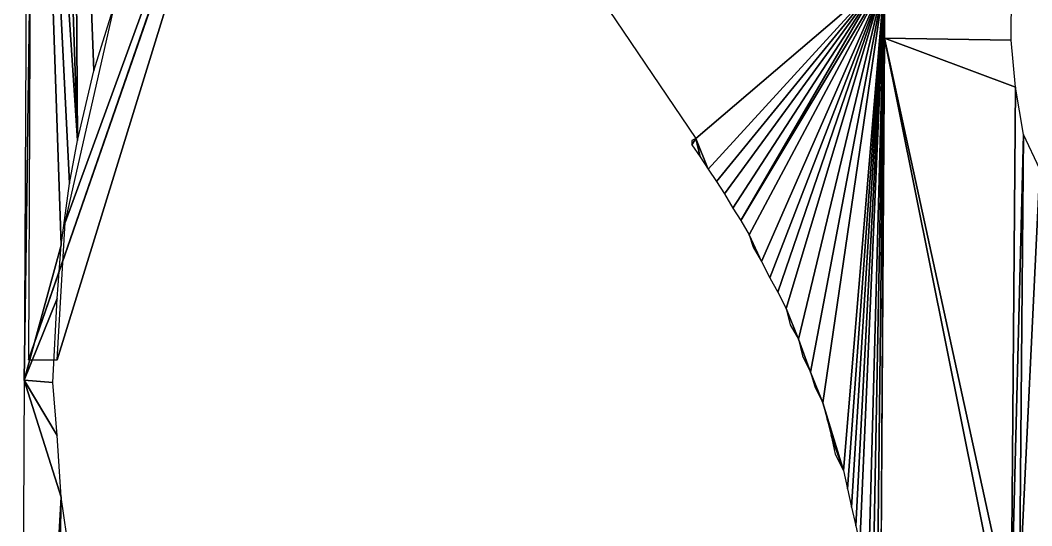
# Model space of a CAD drawing. Extents: x -35426929 to -35396731, y 11996534 to 12011444.
# Drawn here: x -35416550 to -35415863, y 12004686 to 12005029 of the extents above; entities that cross this region are included whole.
import ezdxf

# ---------------------------------------------------------------- set-up
doc = ezdxf.new("R2010")
doc.units = 0

msp = doc.modelspace()

# ---------------------------------------------------------------- linework, layer by layer
at = {"layer": 'mg_to_dxf', "color": 52}
for points in [[(-35415957.34, 12005822.94), (-35415962.9, 12005016.95), (-35415876.6, 12005015.56), (-35415871.03, 12005824.33)], [(-35416369.38, 12005305.1), (-35416369.38, 12005305.1), (-35416541.99, 12005452.66), (-35416544.77, 12004798.4)], [(-35416539.21, 12005367.74), (-35416539.21, 12005367.74), (-35416544.77, 12005373.31), (-35416547.56, 12004784.48)], [(-35416522.5, 12004876.35), (-35416522.5, 12004876.35), (-35416539.21, 12005367.74), (-35416547.56, 12004784.48)], [(-35416516.93, 12004918.11), (-35416516.93, 12004918.11), (-35416539.21, 12005367.74), (-35416522.5, 12004876.35)], [(-35416511.37, 12004947.35), (-35416511.37, 12004947.35), (-35416539.21, 12005367.74), (-35416516.93, 12004918.11)], [(-35416525.29, 12005356.6), (-35416525.29, 12005356.6), (-35416539.21, 12005367.74), (-35416511.37, 12004947.35)], [(-35416511.37, 12004947.35), (-35416511.37, 12004947.35), (-35416514.15, 12005355.21), (-35416525.29, 12005356.6)], [(-35416514.15, 12005355.21), (-35416514.15, 12005355.21), (-35416511.37, 12004947.35), (-35416500.23, 12004994.68)], [(-35416483.53, 12005048.96), (-35416483.53, 12005048.96), (-35416514.15, 12005355.21), (-35416500.23, 12004994.68)], [(-35416369.38, 12005305.1), (-35416369.38, 12005305.1), (-35416544.77, 12004798.4), (-35416369.38, 12005303.71)], [(-35416369.38, 12005303.71), (-35416369.38, 12005303.71), (-35416544.77, 12004798.4), (-35416525.29, 12004798.4)], [(-35416369.38, 12005303.71), (-35416369.38, 12005303.71), (-35416544.77, 12004798.4), (-35416369.38, 12005303.71)], [(-35416369.38, 12005303.71), (-35416369.38, 12005303.71), (-35416544.77, 12004798.4)], [(-35416369.38, 12005303.71), (-35416369.38, 12005303.71), (-35416544.77, 12004798.4), (-35416369.38, 12005303.71)], [(-35416369.38, 12005303.71), (-35416369.38, 12005303.71), (-35416525.29, 12004798.4), (-35416519.72, 12004891.66)], [(-35416369.38, 12005303.71), (-35416369.38, 12005303.71), (-35416525.29, 12004798.4), (-35416369.38, 12005303.71)], [(-35416369.38, 12005303.71), (-35416369.38, 12005303.71), (-35416519.72, 12004891.66), (-35416486.31, 12005039.22)], [(-35416369.38, 12005303.71), (-35416369.38, 12005303.71), (-35416519.72, 12004891.66), (-35416369.38, 12005303.71)], [(-35416090.97, 12004948.74), (-35416090.97, 12004948.74), (-35415965.69, 12005055.92), (-35416327.62, 12005298.14)], [(-35416082.62, 12004927.86), (-35416082.62, 12004927.86), (-35415965.69, 12005055.92), (-35416090.97, 12004948.74)], [(-35415965.69, 12005055.92), (-35415965.69, 12005055.92), (-35416082.62, 12004927.86), (-35416077.05, 12004919.51)], [(-35415965.69, 12005055.92), (-35415965.69, 12005055.92), (-35416077.05, 12004919.51), (-35416071.48, 12004911.15)], [(-35415965.69, 12005055.92), (-35415965.69, 12005055.92), (-35416071.48, 12004911.15), (-35416065.91, 12004901.41)], [(-35416060.35, 12004893.06), (-35416060.35, 12004893.06), (-35415965.69, 12005055.92), (-35416065.91, 12004901.41)], [(-35415962.9, 12005055.92), (-35415962.9, 12005055.92), (-35416060.35, 12004893.06), (-35416054.78, 12004883.31)], [(-35416060.35, 12004893.06), (-35416060.35, 12004893.06), (-35415962.9, 12005055.92), (-35415965.69, 12005055.92)], [(-35416054.78, 12004883.31), (-35416054.78, 12004883.31), (-35416046.43, 12004865.22), (-35415962.9, 12005055.92)], [(-35415962.9, 12005055.92), (-35415962.9, 12005055.92), (-35416046.43, 12004865.22), (-35416040.86, 12004854.08)], [(-35416035.29, 12004844.34), (-35416035.29, 12004844.34), (-35415962.9, 12005055.92), (-35416040.86, 12004854.08)], [(-35415962.9, 12005055.92), (-35415962.9, 12005055.92), (-35416035.29, 12004844.34), (-35416029.72, 12004833.2)], [(-35416029.72, 12004833.2), (-35416029.72, 12004833.2), (-35416021.37, 12004812.32), (-35415962.9, 12005055.92)], [(-35416021.37, 12004812.32), (-35416021.37, 12004812.32), (-35416013.02, 12004790.05), (-35415962.9, 12005055.92)], [(-35415962.9, 12005055.92), (-35415962.9, 12005055.92), (-35416013.02, 12004790.05), (-35416004.66, 12004769.17)], [(-35416004.66, 12004769.17), (-35416004.66, 12004769.17), (-35415990.74, 12004723.23), (-35415962.9, 12005055.92)], [(-35415990.74, 12004723.23), (-35415990.74, 12004723.23), (-35415987.96, 12004710.7), (-35415962.9, 12005055.92)], [(-35415987.96, 12004710.7), (-35415987.96, 12004710.7), (-35415985.18, 12004698.17), (-35415962.9, 12005055.92)], [(-35415962.9, 12005055.92), (-35415962.9, 12005055.92), (-35415985.18, 12004698.17), (-35415982.39, 12004685.64)], [(-35415962.9, 12005055.92), (-35415962.9, 12005055.92), (-35415982.39, 12004685.64), (-35415979.61, 12004673.11)], [(-35415979.61, 12004673.11), (-35415979.61, 12004673.11), (-35415974.04, 12004635.53), (-35415962.9, 12005055.92)], [(-35415974.04, 12004635.53), (-35415974.04, 12004635.53), (-35415971.26, 12004610.47), (-35415962.9, 12005055.92)], [(-35415971.26, 12004610.47), (-35415971.26, 12004610.47), (-35415968.47, 12004571.5), (-35415962.9, 12005055.92)], [(-35415968.47, 12004571.5), (-35415968.47, 12004571.5), (-35415965.69, 12004546.44), (-35415962.9, 12005055.92)], [(-35415962.9, 12005016.95), (-35415962.9, 12005016.95), (-35415965.69, 12004568.71), (-35415879.38, 12004602.12)], [(-35415876.6, 12004621.61), (-35415876.6, 12004621.61), (-35415962.9, 12005016.95), (-35415879.38, 12004602.12)], [(-35415873.81, 12004983.54), (-35415873.81, 12004983.54), (-35415962.9, 12005016.95), (-35415876.6, 12004621.61)], [(-35415873.81, 12004983.54), (-35415873.81, 12004983.54), (-35415876.6, 12005015.56), (-35415962.9, 12005016.95)], [(-35415868.25, 12004951.52), (-35415868.25, 12004951.52), (-35415873.81, 12004983.54), (-35415876.6, 12004621.61)], [(-35416090.97, 12004948.74), (-35416090.97, 12004948.74), (-35416093.75, 12004944.56), (-35416088.19, 12004936.21)], [(-35416090.97, 12004948.74), (-35416090.97, 12004948.74), (-35416093.75, 12004947.35), (-35416093.75, 12004944.56)], [(-35416090.97, 12004948.74), (-35416090.97, 12004948.74), (-35416088.19, 12004936.21), (-35416082.62, 12004927.86)], [(-35415868.25, 12004951.52), (-35415868.25, 12004951.52), (-35415876.6, 12004621.61), (-35415871.03, 12004641.1)], [(-35415857.11, 12004927.86), (-35415857.11, 12004927.86), (-35415868.25, 12004951.52), (-35415871.03, 12004641.1)], [(-35415857.11, 12004927.86), (-35415857.11, 12004927.86), (-35415871.03, 12004641.1), (-35415857.11, 12004664.76)], [(-35416054.78, 12004883.31), (-35416054.78, 12004883.31), (-35416051.99, 12004874.96), (-35416046.43, 12004865.22)], [(-35416522.5, 12004876.35), (-35416522.5, 12004876.35), (-35416547.56, 12004784.48), (-35416525.29, 12004840.16)], [(-35416525.29, 12004840.16), (-35416525.29, 12004840.16), (-35416547.56, 12004784.48), (-35416528.07, 12004783.09)], [(-35416029.72, 12004833.2), (-35416029.72, 12004833.2), (-35416026.94, 12004822.06), (-35416021.37, 12004812.32)], [(-35416021.37, 12004812.32), (-35416021.37, 12004812.32), (-35416018.58, 12004801.18), (-35416013.02, 12004790.05)], [(-35416550.34, 12004212.35), (-35416550.34, 12004212.35), (-35416522.5, 12004705.13), (-35416547.56, 12004784.48)], [(-35416522.5, 12004705.13), (-35416522.5, 12004705.13), (-35416525.29, 12004746.89), (-35416547.56, 12004784.48)], [(-35416547.56, 12004784.48), (-35416547.56, 12004784.48), (-35416525.29, 12004746.89), (-35416528.07, 12004783.09)], [(-35416013.02, 12004790.05), (-35416013.02, 12004790.05), (-35416010.23, 12004780.3), (-35416004.66, 12004769.17)], [(-35416004.66, 12004769.17), (-35416004.66, 12004769.17), (-35416001.88, 12004758.03), (-35415990.74, 12004723.23)], [(-35416001.88, 12004758.03), (-35416001.88, 12004758.03), (-35415999.1, 12004746.89), (-35415990.74, 12004723.23)], [(-35415999.1, 12004746.89), (-35415999.1, 12004746.89), (-35415996.31, 12004734.36), (-35415990.74, 12004723.23)], [(-35416533.64, 12004227.66), (-35416533.64, 12004227.66), (-35416522.5, 12004705.13), (-35416550.34, 12004212.35)], [(-35416516.93, 12004666.15), (-35416516.93, 12004666.15), (-35416522.5, 12004705.13), (-35416533.64, 12004227.66)]]:
    msp.add_3dface(points, dxfattribs=at)

doc.saveas('drawing.dxf')
